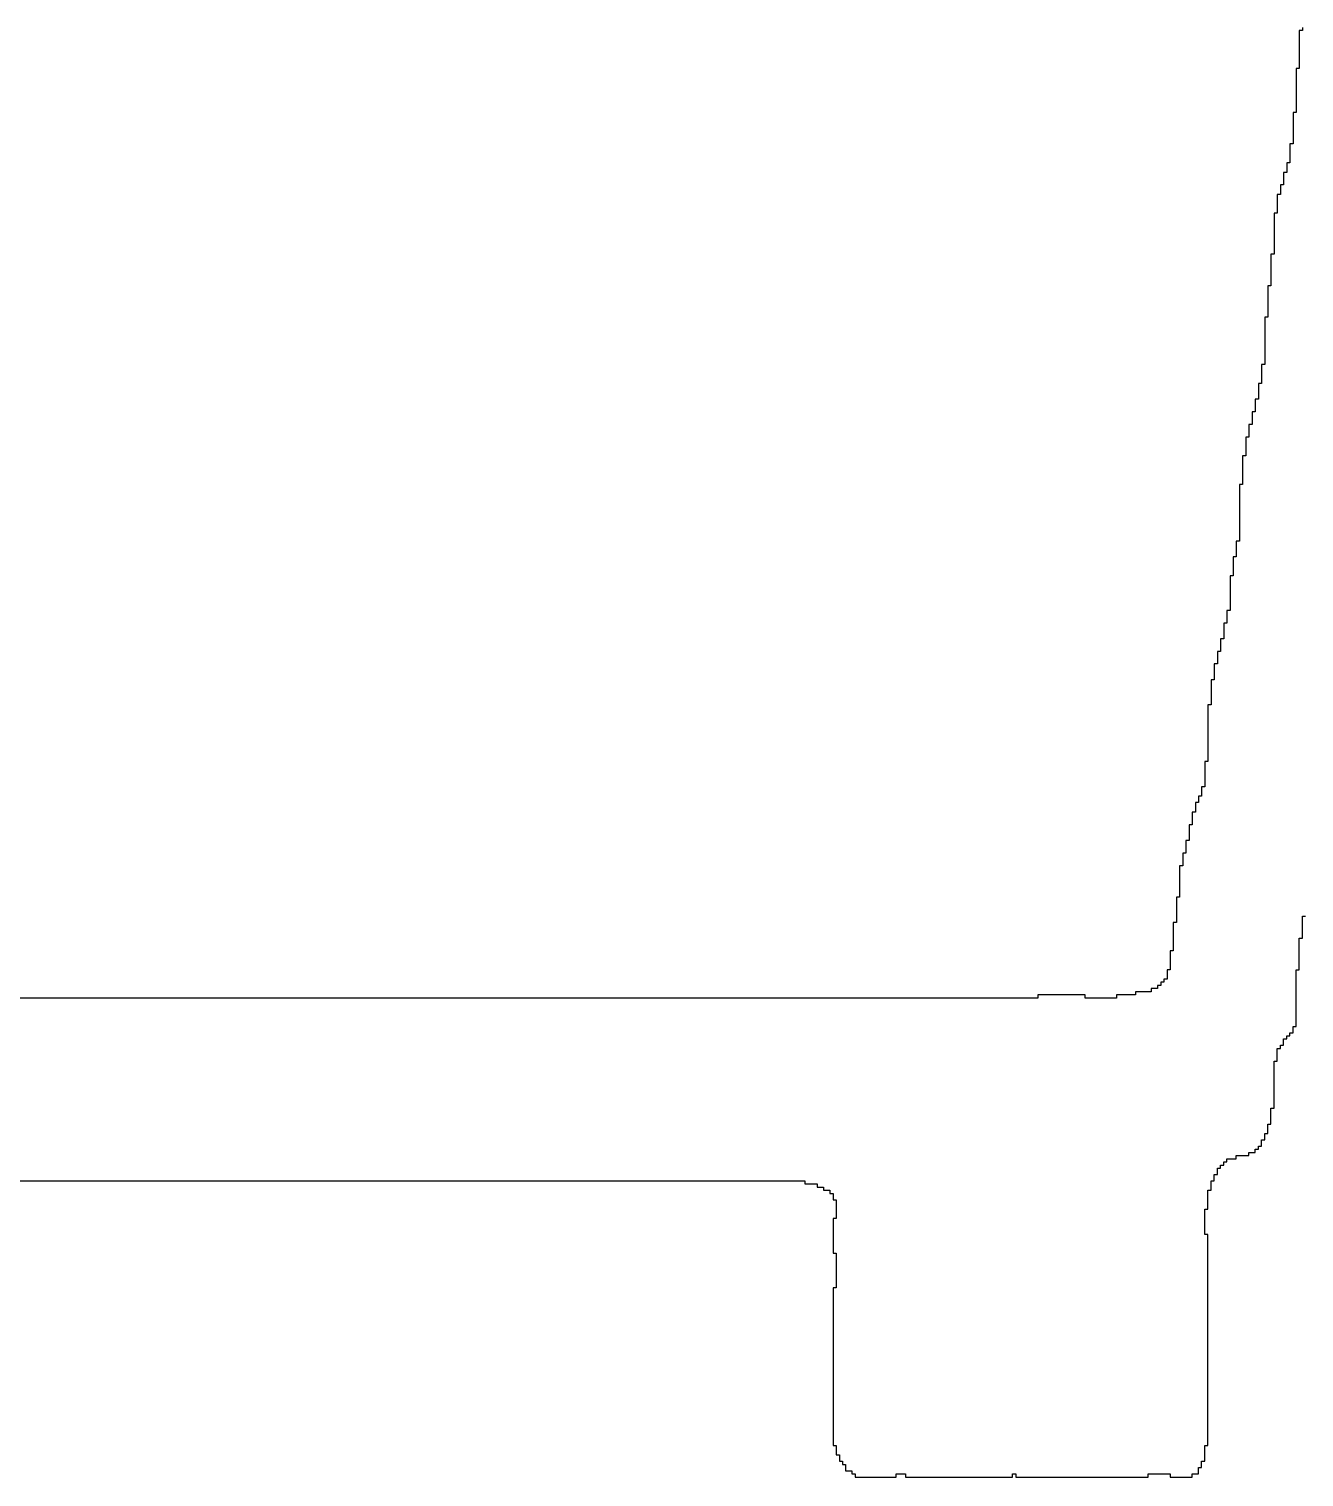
# Model space of a CAD drawing. Header units: millimetres. Extents: x 9.6 to 105, y 7.6 to 66.9.
# Drawn here: x 88.506 to 89.059, y 21.679 to 22.308 of the extents above; entities that cross this region are included whole.
import ezdxf

# ---------------------------------------------------------------- set-up
doc = ezdxf.new("R2010")
doc.units = ezdxf.units.MM
doc.layers.add('BottomOverlay', color=54, linetype='Continuous')

msp = doc.modelspace()

# ---------------------------------------------------------------- linework, layer by layer
at = {"layer": 'BottomOverlay'}
for p, q in [((89.05866, 22.30693), (89.05729, 22.30693)), ((89.05729, 22.30693), (89.05729, 22.30557)), ((89.05729, 22.30557), (89.05729, 22.3042)), ((89.05866, 22.3083), (89.05866, 22.30693)), ((89.05729, 22.3042), (89.05729, 22.30283)), ((89.05729, 22.30283), (89.05729, 22.30146)), ((89.05729, 22.30146), (89.05729, 22.3001)), ((89.05729, 22.3001), (89.05729, 22.29873)), ((89.05729, 22.29873), (89.05729, 22.29736)), ((89.05729, 22.29736), (89.05729, 22.296)), ((89.05729, 22.296), (89.05729, 22.29463)), ((89.05729, 22.29463), (89.05729, 22.29326)), ((89.05729, 22.29326), (89.05729, 22.2919)), ((89.05729, 22.29053), (89.05593, 22.29053)), ((89.05593, 22.29053), (89.05593, 22.28916)), ((89.05593, 22.28916), (89.05593, 22.28779)), ((89.05593, 22.28779), (89.05593, 22.28643)), ((89.05729, 22.2919), (89.05729, 22.29053)), ((89.05593, 22.28643), (89.05593, 22.28506)), ((89.05593, 22.28506), (89.05593, 22.28369)), ((89.05593, 22.28369), (89.05593, 22.28233)), ((89.05593, 22.28233), (89.05593, 22.28096)), ((89.05593, 22.28096), (89.05593, 22.27959)), ((89.05593, 22.27959), (89.05593, 22.27823)), ((89.05593, 22.27823), (89.05593, 22.27686)), ((89.05593, 22.27686), (89.05593, 22.27549)), ((89.05593, 22.27549), (89.05593, 22.27412)), ((89.05593, 22.27412), (89.05593, 22.27276)), ((89.05593, 22.27139), (89.05456, 22.27139)), ((89.05456, 22.27139), (89.05456, 22.27002)), ((89.05456, 22.27002), (89.05456, 22.26865)), ((89.05456, 22.26865), (89.05456, 22.26729)), ((89.05593, 22.27276), (89.05593, 22.27139)), ((89.05456, 22.26729), (89.05456, 22.26592)), ((89.05456, 22.26592), (89.05456, 22.26456)), ((89.05456, 22.26456), (89.05456, 22.26319)), ((89.05456, 22.26319), (89.05456, 22.26182)), ((89.05456, 22.26182), (89.05456, 22.26045)), ((89.05456, 22.25772), (89.05319, 22.25772)), ((89.05319, 22.25772), (89.05319, 22.25635)), ((89.05319, 22.25635), (89.05319, 22.25498)), ((89.05456, 22.26045), (89.05456, 22.25909)), ((89.05456, 22.25909), (89.05456, 22.25772)), ((89.05319, 22.24952), (89.05183, 22.24952)), ((89.05183, 22.24952), (89.05183, 22.24815)), ((89.05319, 22.25498), (89.05319, 22.25362)), ((89.05319, 22.25362), (89.05319, 22.25225)), ((89.05319, 22.25225), (89.05319, 22.25089)), ((89.05319, 22.25089), (89.05319, 22.24952)), ((89.05183, 22.24542), (89.05046, 22.24542)), ((89.05046, 22.24542), (89.05046, 22.24405)), ((89.05046, 22.24405), (89.05046, 22.24268)), ((89.05046, 22.24268), (89.05046, 22.24131)), ((89.05183, 22.24815), (89.05183, 22.24678)), ((89.05183, 22.24678), (89.05183, 22.24542)), ((89.05046, 22.23995), (89.04909, 22.23995)), ((89.04909, 22.23995), (89.04909, 22.23858)), ((89.04909, 22.23858), (89.04909, 22.23721)), ((89.04909, 22.23721), (89.04909, 22.23585)), ((89.05046, 22.24131), (89.05046, 22.23995)), ((89.04909, 22.23585), (89.04772, 22.23585)), ((89.04772, 22.23585), (89.04772, 22.23448)), ((89.04772, 22.23448), (89.04772, 22.23311)), ((89.04772, 22.23311), (89.04772, 22.23175)), ((89.04772, 22.23175), (89.04772, 22.23038)), ((89.04772, 22.23038), (89.04772, 22.22901)), ((89.04772, 22.22765), (89.04636, 22.22765)), ((89.04636, 22.22765), (89.04636, 22.22628)), ((89.04636, 22.22628), (89.04636, 22.22491)), ((89.04636, 22.22491), (89.04636, 22.22354)), ((89.04772, 22.22901), (89.04772, 22.22765)), ((89.04636, 22.22354), (89.04636, 22.22218)), ((89.04636, 22.22218), (89.04636, 22.22081)), ((89.04636, 22.22081), (89.04636, 22.21944)), ((89.04636, 22.21944), (89.04636, 22.21808)), ((89.04636, 22.21808), (89.04636, 22.21671)), ((89.04636, 22.21671), (89.04636, 22.21534)), ((89.04636, 22.21534), (89.04636, 22.21398)), ((89.04636, 22.21398), (89.04636, 22.21261)), ((89.04636, 22.21261), (89.04636, 22.21124)), ((89.04636, 22.21124), (89.04636, 22.20987)), ((89.04636, 22.20987), (89.04499, 22.20987)), ((89.04499, 22.20987), (89.04499, 22.20851)), ((89.04499, 22.20851), (89.04499, 22.20714)), ((89.04499, 22.20714), (89.04499, 22.20577)), ((89.04499, 22.20577), (89.04499, 22.20441)), ((89.04499, 22.20441), (89.04499, 22.20304)), ((89.04499, 22.20304), (89.04499, 22.20167)), ((89.04499, 22.20167), (89.04499, 22.20031)), ((89.04499, 22.20031), (89.04499, 22.19894)), ((89.04499, 22.19894), (89.04499, 22.19757)), ((89.04499, 22.1962), (89.04362, 22.1962)), ((89.04362, 22.1962), (89.04362, 22.19484)), ((89.04362, 22.19484), (89.04362, 22.19347)), ((89.04362, 22.19347), (89.04362, 22.1921)), ((89.04499, 22.19757), (89.04499, 22.1962)), ((89.04362, 22.1921), (89.04362, 22.19074)), ((89.04362, 22.19074), (89.04362, 22.18937)), ((89.04362, 22.18937), (89.04362, 22.188)), ((89.04362, 22.188), (89.04362, 22.18664)), ((89.04362, 22.18664), (89.04362, 22.18527)), ((89.04362, 22.18253), (89.04226, 22.18253)), ((89.04226, 22.18253), (89.04226, 22.18117)), ((89.04226, 22.18117), (89.04226, 22.1798)), ((89.04226, 22.1798), (89.04226, 22.17843)), ((89.04362, 22.18527), (89.04362, 22.1839)), ((89.04362, 22.1839), (89.04362, 22.18253)), ((89.04226, 22.17843), (89.04226, 22.17707)), ((89.04226, 22.17707), (89.04226, 22.1757)), ((89.04226, 22.1757), (89.04226, 22.17433)), ((89.04226, 22.17433), (89.04226, 22.17297)), ((89.04226, 22.17297), (89.04226, 22.1716)), ((89.04226, 22.1716), (89.04226, 22.17023)), ((89.04226, 22.17023), (89.04226, 22.16886)), ((89.04226, 22.16886), (89.04226, 22.1675)), ((89.04226, 22.1675), (89.04226, 22.16613)), ((89.04226, 22.16203), (89.04089, 22.16203)), ((89.04089, 22.16203), (89.04089, 22.16066)), ((89.04226, 22.16613), (89.04226, 22.16476)), ((89.04226, 22.16476), (89.04226, 22.16339)), ((89.04226, 22.16339), (89.04226, 22.16203)), ((89.04089, 22.16066), (89.04089, 22.1593)), ((89.04089, 22.1593), (89.04089, 22.15793)), ((89.04089, 22.15793), (89.04089, 22.15656)), ((89.04089, 22.15656), (89.04089, 22.15519)), ((89.04089, 22.15519), (89.04089, 22.15383)), ((89.04089, 22.15383), (89.03952, 22.15383)), ((89.03952, 22.15383), (89.03952, 22.15246)), ((89.03952, 22.15246), (89.03952, 22.15109)), ((89.03952, 22.15109), (89.03952, 22.14972)), ((89.03952, 22.14972), (89.03952, 22.14836)), ((89.03952, 22.14836), (89.03952, 22.14699)), ((89.03952, 22.14699), (89.03816, 22.14699)), ((89.03816, 22.14699), (89.03816, 22.14562)), ((89.03816, 22.14562), (89.03816, 22.14426)), ((89.03816, 22.14426), (89.03816, 22.14289)), ((89.03816, 22.14289), (89.03816, 22.14152)), ((89.03679, 22.13605), (89.03542, 22.13605)), ((89.03542, 22.13605), (89.03542, 22.13469)), ((89.03816, 22.14152), (89.03679, 22.14152)), ((89.03679, 22.14152), (89.03679, 22.14016)), ((89.03679, 22.14016), (89.03679, 22.13879)), ((89.03679, 22.13879), (89.03679, 22.13742)), ((89.03679, 22.13742), (89.03679, 22.13605)), ((89.03542, 22.13059), (89.03405, 22.13059)), ((89.03405, 22.13059), (89.03405, 22.12922)), ((89.03542, 22.13469), (89.03542, 22.13332)), ((89.03542, 22.13332), (89.03542, 22.13195)), ((89.03542, 22.13195), (89.03542, 22.13059)), ((89.03405, 22.12922), (89.03405, 22.12785)), ((89.03405, 22.12785), (89.03405, 22.12649)), ((89.03405, 22.12649), (89.03405, 22.12512)), ((89.03405, 22.12512), (89.03405, 22.12375)), ((89.03405, 22.12375), (89.03405, 22.12239)), ((89.03405, 22.12239), (89.03269, 22.12239)), ((89.03269, 22.12239), (89.03269, 22.12102)), ((89.03269, 22.12102), (89.03269, 22.11965)), ((89.03269, 22.11965), (89.03269, 22.11828)), ((89.03269, 22.11828), (89.03269, 22.11692)), ((89.03269, 22.11692), (89.03269, 22.11555)), ((89.03269, 22.11555), (89.03269, 22.11418)), ((89.03269, 22.11418), (89.03269, 22.11282)), ((89.03269, 22.11282), (89.03269, 22.11145)), ((89.03269, 22.11145), (89.03269, 22.11008)), ((89.03269, 22.11008), (89.03132, 22.11008)), ((89.03132, 22.11008), (89.03132, 22.10872)), ((89.03132, 22.10872), (89.03132, 22.10735)), ((89.03132, 22.10735), (89.03132, 22.10598)), ((89.03132, 22.10598), (89.03132, 22.10461)), ((89.03132, 22.10461), (89.03132, 22.10325)), ((89.03132, 22.10325), (89.03132, 22.10188)), ((89.03132, 22.10188), (89.03132, 22.10051)), ((89.03132, 22.10051), (89.03132, 22.09915)), ((89.03132, 22.09915), (89.03132, 22.09778)), ((89.03132, 22.09778), (89.03132, 22.09641)), ((89.03132, 22.09641), (89.03132, 22.09505)), ((89.03132, 22.09505), (89.03132, 22.09368)), ((89.03132, 22.09368), (89.03132, 22.09231)), ((89.03132, 22.09231), (89.03132, 22.09094)), ((89.03132, 22.08548), (89.02995, 22.08548)), ((89.02995, 22.08548), (89.02995, 22.08411)), ((89.03132, 22.09094), (89.03132, 22.08958)), ((89.03132, 22.08958), (89.03132, 22.08821)), ((89.03132, 22.08821), (89.03132, 22.08684)), ((89.03132, 22.08684), (89.03132, 22.08548)), ((89.02995, 22.08411), (89.02995, 22.08274)), ((89.02995, 22.08274), (89.02995, 22.08138)), ((89.02995, 22.08138), (89.02995, 22.08001)), ((89.02995, 22.08001), (89.02995, 22.07864)), ((89.02995, 22.07864), (89.02859, 22.07864)), ((89.02859, 22.07864), (89.02859, 22.07727)), ((89.02859, 22.07727), (89.02859, 22.07591)), ((89.02859, 22.07591), (89.02859, 22.07454)), ((89.02859, 22.07454), (89.02859, 22.07317)), ((89.02859, 22.07317), (89.02859, 22.0718)), ((89.02859, 22.07044), (89.02722, 22.07044)), ((89.02722, 22.07044), (89.02722, 22.06907)), ((89.02722, 22.06907), (89.02722, 22.06771)), ((89.02722, 22.06771), (89.02722, 22.06634)), ((89.02859, 22.0718), (89.02859, 22.07044)), ((89.02722, 22.06634), (89.02722, 22.06497)), ((89.02722, 22.06497), (89.02722, 22.0636)), ((89.02722, 22.0636), (89.02722, 22.06224)), ((89.02722, 22.06224), (89.02722, 22.06087)), ((89.02722, 22.06087), (89.02722, 22.0595)), ((89.02722, 22.0554), (89.02585, 22.0554)), ((89.02585, 22.0554), (89.02585, 22.05404)), ((89.02722, 22.0595), (89.02722, 22.05813)), ((89.02722, 22.05813), (89.02722, 22.05677)), ((89.02722, 22.05677), (89.02722, 22.0554)), ((89.02585, 22.04993), (89.02449, 22.04993)), ((89.02449, 22.04993), (89.02449, 22.04857)), ((89.02449, 22.04857), (89.02449, 22.0472)), ((89.02585, 22.05404), (89.02585, 22.05267)), ((89.02585, 22.05267), (89.02585, 22.0513)), ((89.02585, 22.0513), (89.02585, 22.04993)), ((89.02449, 22.0431), (89.02312, 22.0431)), ((89.02312, 22.0431), (89.02312, 22.04173)), ((89.02312, 22.04173), (89.02312, 22.04036)), ((89.02449, 22.0472), (89.02449, 22.04583)), ((89.02449, 22.04583), (89.02449, 22.04446)), ((89.02449, 22.04446), (89.02449, 22.0431)), ((89.02312, 22.03763), (89.02175, 22.03763)), ((89.02175, 22.03763), (89.02175, 22.03626)), ((89.02175, 22.03626), (89.02175, 22.0349)), ((89.02312, 22.04036), (89.02312, 22.039)), ((89.02312, 22.039), (89.02312, 22.03763)), ((89.02175, 22.03216), (89.02038, 22.03216)), ((89.02038, 22.03216), (89.02038, 22.0308)), ((89.02038, 22.0308), (89.02038, 22.02943)), ((89.02038, 22.02943), (89.02038, 22.02806)), ((89.02175, 22.0349), (89.02175, 22.03353)), ((89.02175, 22.03353), (89.02175, 22.03216)), ((89.02038, 22.02533), (89.01902, 22.02533)), ((89.01902, 22.02533), (89.01902, 22.02396)), ((89.01902, 22.02396), (89.01902, 22.02259)), ((89.02038, 22.02806), (89.02038, 22.02669)), ((89.02038, 22.02669), (89.02038, 22.02533)), ((89.01902, 22.02259), (89.01902, 22.02123)), ((89.01902, 22.02123), (89.01902, 22.01986)), ((89.01902, 22.01986), (89.01902, 22.01849)), ((89.01902, 22.01849), (89.01902, 22.01713)), ((89.01902, 22.01713), (89.01902, 22.01576)), ((89.01902, 22.01439), (89.01765, 22.01439)), ((89.01765, 22.01439), (89.01765, 22.01302)), ((89.01765, 22.01302), (89.01765, 22.01166)), ((89.01765, 22.01166), (89.01765, 22.01029)), ((89.01765, 22.01029), (89.01765, 22.00892)), ((89.01902, 22.01576), (89.01902, 22.01439)), ((89.01765, 22.00892), (89.01765, 22.00756)), ((89.01765, 22.00756), (89.01765, 22.00619)), ((89.01765, 22.00619), (89.01765, 22.00482)), ((89.01765, 22.00482), (89.01765, 22.00346)), ((89.01765, 22.00346), (89.01765, 22.00209)), ((89.01765, 22.00209), (89.01765, 22.00072)), ((89.01765, 22.00072), (89.01765, 21.99935)), ((89.01765, 21.99935), (89.01765, 21.99799)), ((89.01765, 21.99799), (89.01765, 21.99662)), ((89.01765, 21.99662), (89.01765, 21.99525)), ((89.01765, 21.99525), (89.01765, 21.99389)), ((89.01765, 21.99389), (89.01765, 21.99252)), ((89.01765, 21.99252), (89.01765, 21.99115)), ((89.01765, 21.98979), (89.01628, 21.98979)), ((89.01628, 21.98979), (89.01628, 21.98842)), ((89.01628, 21.98842), (89.01628, 21.98705)), ((89.01628, 21.98705), (89.01628, 21.98568)), ((89.01628, 21.98568), (89.01628, 21.98432)), ((89.01765, 21.99115), (89.01765, 21.98979)), ((89.01628, 21.97885), (89.01492, 21.97885)), ((89.01492, 21.97885), (89.01492, 21.97748)), ((89.01628, 21.98432), (89.01628, 21.98295)), ((89.01628, 21.98295), (89.01628, 21.98158)), ((89.01628, 21.98158), (89.01628, 21.98022)), ((89.01628, 21.98022), (89.01628, 21.97885)), ((89.01492, 21.97475), (89.01355, 21.97475)), ((89.01355, 21.97475), (89.01355, 21.97338)), ((89.01355, 21.97338), (89.01355, 21.97201)), ((89.01492, 21.97748), (89.01492, 21.97612)), ((89.01492, 21.97612), (89.01492, 21.97475)), ((89.01218, 21.96791), (89.01082, 21.96791)), ((89.01082, 21.96791), (89.01082, 21.96654)), ((89.01082, 21.96654), (89.01082, 21.96518)), ((89.01355, 21.97201), (89.01218, 21.97201)), ((89.01218, 21.97201), (89.01218, 21.97065)), ((89.01218, 21.97065), (89.01218, 21.96928)), ((89.01218, 21.96928), (89.01218, 21.96791)), ((89.01082, 21.96245), (89.00945, 21.96245)), ((89.00945, 21.96245), (89.00945, 21.96108)), ((89.00945, 21.96108), (89.00945, 21.95971)), ((89.01082, 21.96518), (89.01082, 21.96381)), ((89.01082, 21.96381), (89.01082, 21.96245)), ((89.00945, 21.95561), (89.00808, 21.95561)), ((89.00808, 21.95561), (89.00808, 21.95424)), ((89.00808, 21.95424), (89.00808, 21.95287)), ((89.00945, 21.95971), (89.00945, 21.95834)), ((89.00945, 21.95834), (89.00945, 21.95698)), ((89.00945, 21.95698), (89.00945, 21.95561)), ((89.00808, 21.95014), (89.00671, 21.95014)), ((89.00671, 21.95014), (89.00671, 21.94878)), ((89.00671, 21.94878), (89.00671, 21.94741)), ((89.00671, 21.94741), (89.00671, 21.94604)), ((89.00808, 21.95287), (89.00808, 21.95151)), ((89.00808, 21.95151), (89.00808, 21.95014)), ((89.00671, 21.94467), (89.00535, 21.94467)), ((89.00535, 21.94467), (89.00535, 21.94331)), ((89.00535, 21.94331), (89.00535, 21.94194)), ((89.00535, 21.94194), (89.00535, 21.94057)), ((89.00671, 21.94604), (89.00671, 21.94467)), ((89.00535, 21.94057), (89.00535, 21.9392)), ((89.00535, 21.9392), (89.00535, 21.93784)), ((89.00535, 21.93784), (89.00535, 21.93647)), ((89.00535, 21.93647), (89.00535, 21.9351)), ((89.00535, 21.9351), (89.00535, 21.93374)), ((89.00535, 21.931), (89.00398, 21.931)), ((89.00398, 21.931), (89.00398, 21.92964)), ((89.00398, 21.92964), (89.00398, 21.92827)), ((89.00535, 21.93374), (89.00535, 21.93237)), ((89.00535, 21.93237), (89.00535, 21.931)), ((89.00398, 21.92827), (89.00398, 21.9269)), ((89.00398, 21.9269), (89.00398, 21.92554)), ((89.00398, 21.92554), (89.00398, 21.92417)), ((89.00398, 21.92417), (89.00398, 21.9228)), ((89.00398, 21.9228), (89.00398, 21.92143)), ((89.05866, 21.92143), (89.05866, 21.9228)), ((89.05866, 21.9228), (89.06003, 21.9228)), ((89.00398, 21.92007), (89.00261, 21.92007)), ((89.00261, 21.92007), (89.00261, 21.9187)), ((89.00261, 21.9187), (89.00261, 21.91733)), ((89.00261, 21.91733), (89.00261, 21.91597)), ((89.00261, 21.91597), (89.00261, 21.9146)), ((89.00398, 21.92143), (89.00398, 21.92007)), ((89.05866, 21.92007), (89.05866, 21.92143)), ((89.05866, 21.9187), (89.05866, 21.92007)), ((89.05866, 21.91733), (89.05866, 21.9187)), ((89.05866, 21.91597), (89.05866, 21.91733)), ((89.05866, 21.9146), (89.05866, 21.91597)), ((89.00261, 21.9146), (89.00261, 21.91323)), ((89.00261, 21.91323), (89.00261, 21.91187)), ((89.00261, 21.91187), (89.00261, 21.9105)), ((89.00261, 21.9105), (89.00261, 21.90913)), ((89.05729, 21.91187), (89.05729, 21.91323)), ((89.05729, 21.91323), (89.05866, 21.91323)), ((89.05729, 21.9105), (89.05729, 21.91187)), ((89.05729, 21.90913), (89.05729, 21.9105)), ((89.05866, 21.91323), (89.05866, 21.9146)), ((89.00261, 21.90776), (89.00125, 21.90776)), ((89.00125, 21.90776), (89.00125, 21.9064)), ((89.00125, 21.9064), (89.00125, 21.90503)), ((89.00125, 21.90503), (89.00125, 21.90366)), ((89.00125, 21.90366), (89.00125, 21.9023)), ((89.00261, 21.90913), (89.00261, 21.90776)), ((89.05729, 21.90776), (89.05729, 21.90913)), ((89.05729, 21.9064), (89.05729, 21.90776)), ((89.05729, 21.90503), (89.05729, 21.9064)), ((89.05729, 21.90366), (89.05729, 21.90503)), ((89.05729, 21.9023), (89.05729, 21.90366)), ((89.00125, 21.89956), (88.99988, 21.89956)), ((88.99988, 21.89956), (88.99988, 21.8982)), ((88.99988, 21.8982), (88.99988, 21.89683)), ((89.00125, 21.9023), (89.00125, 21.90093)), ((89.00125, 21.90093), (89.00125, 21.89956)), ((89.05593, 21.8982), (89.05593, 21.89956)), ((89.05593, 21.89956), (89.05729, 21.89956)), ((89.05593, 21.89683), (89.05593, 21.8982)), ((89.05729, 21.90093), (89.05729, 21.9023)), ((89.05729, 21.89956), (89.05729, 21.90093)), ((88.99578, 21.89136), (88.99305, 21.89136)), ((88.99305, 21.89136), (88.99305, 21.88999)), ((88.99714, 21.89273), (88.99578, 21.89273)), ((88.99578, 21.89273), (88.99578, 21.89136)), ((88.99851, 21.89409), (88.99714, 21.89409)), ((88.99714, 21.89409), (88.99714, 21.89273)), ((88.99988, 21.89546), (88.99851, 21.89546)), ((88.99851, 21.89546), (88.99851, 21.89409)), ((88.99988, 21.89683), (88.99988, 21.89546)), ((89.05593, 21.89546), (89.05593, 21.89683)), ((89.05593, 21.89409), (89.05593, 21.89546)), ((89.05593, 21.89273), (89.05593, 21.89409)), ((89.05593, 21.89136), (89.05593, 21.89273)), ((89.05593, 21.88999), (89.05593, 21.89136)), ((88.94383, 21.88726), (88.19471, 21.88726)), ((88.96434, 21.88863), (88.94383, 21.88863)), ((88.94383, 21.88863), (88.94383, 21.88726)), ((88.96434, 21.88726), (88.96434, 21.88863)), ((88.97801, 21.88726), (88.96434, 21.88726)), ((88.98621, 21.88863), (88.97801, 21.88863)), ((88.97801, 21.88863), (88.97801, 21.88726)), ((88.99305, 21.88999), (88.98621, 21.88999)), ((88.98621, 21.88999), (88.98621, 21.88863)), ((89.05593, 21.88863), (89.05593, 21.88999)), ((89.05593, 21.88726), (89.05593, 21.88863)), ((89.05593, 21.88589), (89.05593, 21.88726)), ((89.05593, 21.88453), (89.05593, 21.88589)), ((89.05593, 21.88316), (89.05593, 21.88453)), ((89.05593, 21.88179), (89.05593, 21.88316)), ((89.05593, 21.88042), (89.05593, 21.88179)), ((89.05593, 21.87906), (89.05593, 21.88042)), ((89.05593, 21.87769), (89.05593, 21.87906)), ((89.05319, 21.87086), (89.05319, 21.87222)), ((89.05319, 21.87222), (89.05456, 21.87222)), ((89.05456, 21.87359), (89.05456, 21.87495)), ((89.05456, 21.87495), (89.05593, 21.87495)), ((89.05456, 21.87222), (89.05456, 21.87359)), ((89.05593, 21.87632), (89.05593, 21.87769)), ((89.05593, 21.87495), (89.05593, 21.87632)), ((89.04909, 21.86539), (89.04909, 21.86675)), ((89.04909, 21.86675), (89.05046, 21.86675)), ((89.05046, 21.86812), (89.05046, 21.86949)), ((89.05046, 21.86949), (89.05183, 21.86949)), ((89.05046, 21.86675), (89.05046, 21.86812)), ((89.05183, 21.86949), (89.05183, 21.87086)), ((89.05183, 21.87086), (89.05319, 21.87086)), ((89.04636, 21.85855), (89.04636, 21.85992)), ((89.04636, 21.85992), (89.04772, 21.85992)), ((89.04772, 21.86402), (89.04772, 21.86539)), ((89.04772, 21.86539), (89.04909, 21.86539)), ((89.04772, 21.86265), (89.04772, 21.86402)), ((89.04772, 21.86128), (89.04772, 21.86265)), ((89.04772, 21.85992), (89.04772, 21.86128)), ((89.04636, 21.85719), (89.04636, 21.85855)), ((89.04636, 21.85582), (89.04636, 21.85719)), ((89.04636, 21.85445), (89.04636, 21.85582)), ((89.04636, 21.85308), (89.04636, 21.85445)), ((89.04636, 21.85172), (89.04636, 21.85308)), ((89.04636, 21.85035), (89.04636, 21.85172)), ((89.04636, 21.84898), (89.04636, 21.85035)), ((89.04636, 21.84761), (89.04636, 21.84898)), ((89.04636, 21.84625), (89.04636, 21.84761)), ((89.04636, 21.84488), (89.04636, 21.84625)), ((89.04636, 21.84351), (89.04636, 21.84488)), ((89.04636, 21.84215), (89.04636, 21.84351)), ((89.04636, 21.84078), (89.04636, 21.84215)), ((89.04636, 21.83941), (89.04636, 21.84078)), ((89.04499, 21.83805), (89.04499, 21.83941)), ((89.04499, 21.83941), (89.04636, 21.83941)), ((89.04499, 21.83668), (89.04499, 21.83805)), ((89.04499, 21.83531), (89.04499, 21.83668)), ((89.04499, 21.83395), (89.04499, 21.83531)), ((89.04226, 21.82711), (89.04226, 21.82848)), ((89.04226, 21.82848), (89.04362, 21.82848)), ((89.04362, 21.83121), (89.04362, 21.83258)), ((89.04362, 21.83258), (89.04499, 21.83258)), ((89.04362, 21.82984), (89.04362, 21.83121)), ((89.04362, 21.82848), (89.04362, 21.82984)), ((89.04499, 21.83258), (89.04499, 21.83395)), ((89.03952, 21.82164), (89.03952, 21.82301)), ((89.03952, 21.82301), (89.04089, 21.82301)), ((89.04089, 21.82438), (89.04089, 21.82574)), ((89.04089, 21.82574), (89.04226, 21.82574)), ((89.04089, 21.82301), (89.04089, 21.82438)), ((89.04226, 21.82574), (89.04226, 21.82711)), ((89.02449, 21.81481), (89.02449, 21.81617)), ((89.02449, 21.81617), (89.02585, 21.81617)), ((89.02585, 21.81617), (89.02585, 21.81754)), ((89.02585, 21.81754), (89.02995, 21.81754)), ((89.02995, 21.81754), (89.02995, 21.81891)), ((89.02995, 21.81891), (89.03542, 21.81891)), ((89.03542, 21.81891), (89.03542, 21.82028)), ((89.03542, 21.82028), (89.03816, 21.82028)), ((89.03816, 21.82028), (89.03816, 21.82164)), ((89.03816, 21.82164), (89.03952, 21.82164)), ((89.02038, 21.80934), (89.02038, 21.81071)), ((89.02038, 21.81071), (89.02175, 21.81071)), ((89.02038, 21.80797), (89.02038, 21.80934)), ((89.02175, 21.81207), (89.02175, 21.81344)), ((89.02175, 21.81344), (89.02312, 21.81344)), ((89.02175, 21.81071), (89.02175, 21.81207)), ((89.02312, 21.81344), (89.02312, 21.81481)), ((89.02312, 21.81481), (89.02449, 21.81481)), ((88.18924, 21.80797), (88.84267, 21.80797)), ((88.84267, 21.80797), (88.84267, 21.80661)), ((88.84267, 21.80661), (88.84814, 21.80661)), ((88.84814, 21.80661), (88.84814, 21.80524)), ((88.84814, 21.80524), (88.85087, 21.80524)), ((88.85087, 21.80524), (88.85087, 21.80387)), ((88.85087, 21.80387), (88.85361, 21.80387)), ((88.85361, 21.80387), (88.85361, 21.8025)), ((89.01765, 21.8025), (89.01765, 21.80387)), ((89.01765, 21.80387), (89.01902, 21.80387)), ((89.01902, 21.80661), (89.01902, 21.80797)), ((89.01902, 21.80797), (89.02038, 21.80797)), ((89.01902, 21.80524), (89.01902, 21.80661)), ((89.01902, 21.80387), (89.01902, 21.80524)), ((88.85361, 21.8025), (88.85498, 21.8025)), ((88.85498, 21.8025), (88.85498, 21.80114)), ((88.85498, 21.80114), (88.85498, 21.79977)), ((88.85498, 21.79977), (88.85634, 21.79977)), ((88.85634, 21.79977), (88.85634, 21.7984)), ((88.85634, 21.7984), (88.85634, 21.79704)), ((88.85634, 21.79704), (88.85634, 21.79567)), ((89.01765, 21.80114), (89.01765, 21.8025)), ((89.01765, 21.79977), (89.01765, 21.80114)), ((89.01765, 21.7984), (89.01765, 21.79977)), ((89.01765, 21.79704), (89.01765, 21.7984)), ((89.01765, 21.79567), (89.01765, 21.79704)), ((88.85634, 21.79157), (88.85498, 21.79157)), ((88.85498, 21.79157), (88.85498, 21.7902)), ((88.85634, 21.79567), (88.85634, 21.7943)), ((88.85634, 21.7943), (88.85634, 21.79294)), ((88.85634, 21.79294), (88.85634, 21.79157)), ((89.01628, 21.7943), (89.01628, 21.79567)), ((89.01628, 21.79567), (89.01765, 21.79567)), ((89.01628, 21.79294), (89.01628, 21.7943)), ((89.01628, 21.79157), (89.01628, 21.79294)), ((89.01628, 21.7902), (89.01628, 21.79157)), ((88.85498, 21.7902), (88.85498, 21.78883)), ((88.85498, 21.78883), (88.85498, 21.78747)), ((88.85498, 21.78747), (88.85498, 21.7861)), ((88.85498, 21.7861), (88.85498, 21.78473)), ((88.85498, 21.78473), (88.85498, 21.78337)), ((89.01628, 21.78883), (89.01628, 21.7902)), ((89.01628, 21.78747), (89.01628, 21.78883)), ((89.01628, 21.7861), (89.01628, 21.78747)), ((89.01628, 21.78473), (89.01628, 21.7861)), ((89.01765, 21.78473), (89.01628, 21.78473)), ((89.01765, 21.78337), (89.01765, 21.78473)), ((88.85498, 21.78337), (88.85498, 21.782)), ((88.85498, 21.782), (88.85498, 21.78063)), ((88.85498, 21.78063), (88.85498, 21.77927)), ((88.85498, 21.77927), (88.85498, 21.7779)), ((88.85498, 21.7779), (88.85498, 21.77653)), ((89.01765, 21.782), (89.01765, 21.78337)), ((89.01765, 21.78063), (89.01765, 21.782)), ((89.01765, 21.77927), (89.01765, 21.78063)), ((89.01765, 21.7779), (89.01765, 21.77927)), ((89.01765, 21.77653), (89.01765, 21.7779)), ((88.85498, 21.77653), (88.85634, 21.77653)), ((88.85634, 21.77653), (88.85634, 21.77516)), ((88.85634, 21.77516), (88.85634, 21.7738)), ((88.85634, 21.7738), (88.85634, 21.77243)), ((88.85634, 21.77243), (88.85634, 21.77106)), ((89.01765, 21.77516), (89.01765, 21.77653)), ((89.01765, 21.7738), (89.01765, 21.77516)), ((89.01765, 21.77243), (89.01765, 21.7738)), ((89.01765, 21.77106), (89.01765, 21.77243)), ((88.85634, 21.77106), (88.85634, 21.76969)), ((88.85634, 21.76969), (88.85634, 21.76833)), ((88.85634, 21.76833), (88.85634, 21.76696)), ((88.85634, 21.76696), (88.85634, 21.7656)), ((88.85634, 21.7656), (88.85634, 21.76423)), ((89.01765, 21.76969), (89.01765, 21.77106)), ((89.01765, 21.76833), (89.01765, 21.76969)), ((89.01765, 21.76696), (89.01765, 21.76833)), ((89.01765, 21.7656), (89.01765, 21.76696)), ((89.01765, 21.76423), (89.01765, 21.7656)), ((88.85634, 21.76149), (88.85498, 21.76149)), ((88.85498, 21.76149), (88.85498, 21.76013)), ((88.85498, 21.76013), (88.85498, 21.75876)), ((88.85634, 21.76423), (88.85634, 21.76286)), ((88.85634, 21.76286), (88.85634, 21.76149)), ((89.01765, 21.76286), (89.01765, 21.76423)), ((89.01765, 21.76149), (89.01765, 21.76286)), ((89.01765, 21.76013), (89.01765, 21.76149)), ((89.01765, 21.75876), (89.01765, 21.76013)), ((88.85498, 21.75876), (88.85498, 21.75739)), ((88.85498, 21.75739), (88.85498, 21.75602)), ((88.85498, 21.75602), (88.85498, 21.75466)), ((88.85498, 21.75466), (88.85498, 21.75329)), ((88.85498, 21.75329), (88.85498, 21.75192)), ((89.01765, 21.75739), (89.01765, 21.75876)), ((89.01765, 21.75602), (89.01765, 21.75739)), ((89.01765, 21.75466), (89.01765, 21.75602)), ((89.01765, 21.75329), (89.01765, 21.75466)), ((89.01765, 21.75192), (89.01765, 21.75329)), ((88.85498, 21.75192), (88.85498, 21.75056)), ((88.85498, 21.75056), (88.85498, 21.74919)), ((88.85498, 21.74919), (88.85498, 21.74782)), ((88.85498, 21.74782), (88.85498, 21.74646)), ((88.85498, 21.74646), (88.85498, 21.74509)), ((89.01765, 21.75056), (89.01765, 21.75192)), ((89.01765, 21.74919), (89.01765, 21.75056)), ((89.01765, 21.74782), (89.01765, 21.74919)), ((89.01765, 21.74646), (89.01765, 21.74782)), ((89.01765, 21.74509), (89.01765, 21.74646)), ((88.85498, 21.74509), (88.85498, 21.74372)), ((88.85498, 21.74372), (88.85498, 21.74235)), ((88.85498, 21.74235), (88.85498, 21.74099)), ((88.85498, 21.74099), (88.85498, 21.73962)), ((89.01765, 21.74372), (89.01765, 21.74509)), ((89.01765, 21.74235), (89.01765, 21.74372)), ((89.01765, 21.74099), (89.01765, 21.74235)), ((89.01765, 21.73962), (89.01765, 21.74099)), ((88.85498, 21.73962), (88.85498, 21.73825)), ((88.85498, 21.73825), (88.85498, 21.73689)), ((88.85498, 21.73689), (88.85498, 21.73552)), ((88.85498, 21.73552), (88.85498, 21.73415)), ((88.85498, 21.73415), (88.85498, 21.73279)), ((89.01765, 21.73825), (89.01765, 21.73962)), ((89.01765, 21.73689), (89.01765, 21.73825)), ((89.01765, 21.73552), (89.01765, 21.73689)), ((89.01765, 21.73415), (89.01765, 21.73552)), ((89.01765, 21.73279), (89.01765, 21.73415)), ((88.85498, 21.73279), (88.85498, 21.73142)), ((88.85498, 21.73142), (88.85498, 21.73005)), ((88.85498, 21.73005), (88.85498, 21.72869)), ((88.85498, 21.72869), (88.85498, 21.72732)), ((89.01765, 21.73142), (89.01765, 21.73279)), ((89.01765, 21.73005), (89.01765, 21.73142)), ((89.01765, 21.72869), (89.01765, 21.73005)), ((89.01765, 21.72732), (89.01765, 21.72869)), ((88.85498, 21.72732), (88.85498, 21.72595)), ((88.85498, 21.72595), (88.85498, 21.72458)), ((88.85498, 21.72458), (88.85498, 21.72322)), ((88.85498, 21.72322), (88.85498, 21.72185)), ((88.85498, 21.72185), (88.85498, 21.72048)), ((89.01765, 21.72595), (89.01765, 21.72732)), ((89.01765, 21.72458), (89.01765, 21.72595)), ((89.01765, 21.72322), (89.01765, 21.72458)), ((89.01765, 21.72185), (89.01765, 21.72322)), ((89.01765, 21.72048), (89.01765, 21.72185)), ((88.85498, 21.72048), (88.85498, 21.71912)), ((88.85498, 21.71912), (88.85498, 21.71775)), ((88.85498, 21.71775), (88.85498, 21.71638)), ((88.85498, 21.71638), (88.85498, 21.71502)), ((88.85498, 21.71502), (88.85498, 21.71365)), ((89.01765, 21.71912), (89.01765, 21.72048)), ((89.01765, 21.71775), (89.01765, 21.71912)), ((89.01765, 21.71638), (89.01765, 21.71775)), ((89.01765, 21.71502), (89.01765, 21.71638)), ((89.01765, 21.71365), (89.01765, 21.71502)), ((88.85498, 21.71365), (88.85498, 21.71228)), ((88.85498, 21.71228), (88.85498, 21.71091)), ((88.85498, 21.71091), (88.85498, 21.70955)), ((88.85498, 21.70955), (88.85498, 21.70818)), ((89.01765, 21.71228), (89.01765, 21.71365)), ((89.01765, 21.71091), (89.01765, 21.71228)), ((89.01765, 21.70955), (89.01765, 21.71091)), ((89.01765, 21.70818), (89.01765, 21.70955)), ((88.85498, 21.70818), (88.85498, 21.70681)), ((88.85498, 21.70681), (88.85498, 21.70545)), ((88.85498, 21.70545), (88.85498, 21.70408)), ((88.85498, 21.70408), (88.85498, 21.70271)), ((88.85498, 21.70271), (88.85498, 21.70135)), ((89.01765, 21.70681), (89.01765, 21.70818)), ((89.01765, 21.70545), (89.01765, 21.70681)), ((89.01765, 21.70408), (89.01765, 21.70545)), ((89.01765, 21.70271), (89.01765, 21.70408)), ((89.01765, 21.70135), (89.01765, 21.70271)), ((88.85498, 21.70135), (88.85498, 21.69998)), ((88.85498, 21.69998), (88.85498, 21.69861)), ((88.85498, 21.69861), (88.85498, 21.69724)), ((88.85498, 21.69724), (88.85498, 21.69588)), ((89.01765, 21.69998), (89.01765, 21.70135)), ((89.01765, 21.69861), (89.01765, 21.69998)), ((89.01765, 21.69724), (89.01765, 21.69861)), ((89.01765, 21.69588), (89.01765, 21.69724)), ((88.85498, 21.69588), (88.85498, 21.69451)), ((88.85498, 21.69451), (88.85498, 21.69314)), ((88.85498, 21.69314), (88.85634, 21.69314)), ((88.85634, 21.69314), (88.85634, 21.69178)), ((88.85634, 21.69178), (88.85634, 21.69041)), ((88.85634, 21.69041), (88.85634, 21.68904)), ((89.01628, 21.69178), (89.01628, 21.69314)), ((89.01628, 21.69314), (89.01765, 21.69314)), ((89.01628, 21.69041), (89.01628, 21.69178)), ((89.01628, 21.68904), (89.01628, 21.69041)), ((89.01765, 21.69451), (89.01765, 21.69588)), ((89.01765, 21.69314), (89.01765, 21.69451)), ((88.85634, 21.68904), (88.85771, 21.68904)), ((88.85771, 21.68904), (88.85771, 21.68768)), ((88.85771, 21.68768), (88.85771, 21.68631)), ((88.85771, 21.68631), (88.85908, 21.68631)), ((88.85908, 21.68631), (88.85908, 21.68494)), ((88.85908, 21.68494), (88.86044, 21.68494)), ((88.86044, 21.68494), (88.86044, 21.68357)), ((88.86044, 21.68357), (88.86044, 21.68221)), ((89.01355, 21.68221), (89.01355, 21.68357)), ((89.01355, 21.68357), (89.01492, 21.68357)), ((89.01492, 21.68494), (89.01492, 21.68631)), ((89.01492, 21.68631), (89.01628, 21.68631)), ((89.01492, 21.68357), (89.01492, 21.68494)), ((89.01628, 21.68768), (89.01628, 21.68904)), ((89.01628, 21.68631), (89.01628, 21.68768)), ((88.86044, 21.68221), (88.86318, 21.68221)), ((88.86318, 21.68221), (88.86318, 21.68084)), ((88.86318, 21.68084), (88.86454, 21.68084)), ((88.86454, 21.68084), (88.86454, 21.67947)), ((88.86454, 21.67947), (88.88232, 21.67947)), ((88.88232, 21.67947), (88.88232, 21.68084)), ((88.88232, 21.68084), (88.88642, 21.68084)), ((88.88642, 21.68084), (88.88642, 21.67947)), ((88.88642, 21.67947), (88.9329, 21.67947)), ((88.9329, 21.67947), (88.9329, 21.68084)), ((88.9329, 21.68084), (88.93426, 21.68084)), ((88.93426, 21.68084), (88.93426, 21.67947)), ((88.93426, 21.67947), (88.99168, 21.67947)), ((88.99168, 21.67947), (88.99168, 21.68084)), ((88.99168, 21.68084), (89.00125, 21.68084)), ((89.00125, 21.68084), (89.00125, 21.67947)), ((89.00125, 21.67947), (89.01082, 21.67947)), ((89.01082, 21.67947), (89.01082, 21.68084)), ((89.01082, 21.68084), (89.01355, 21.68084)), ((89.01355, 21.68084), (89.01355, 21.68221))]:
    msp.add_line(p, q, dxfattribs=at)

doc.saveas('drawing.dxf')
